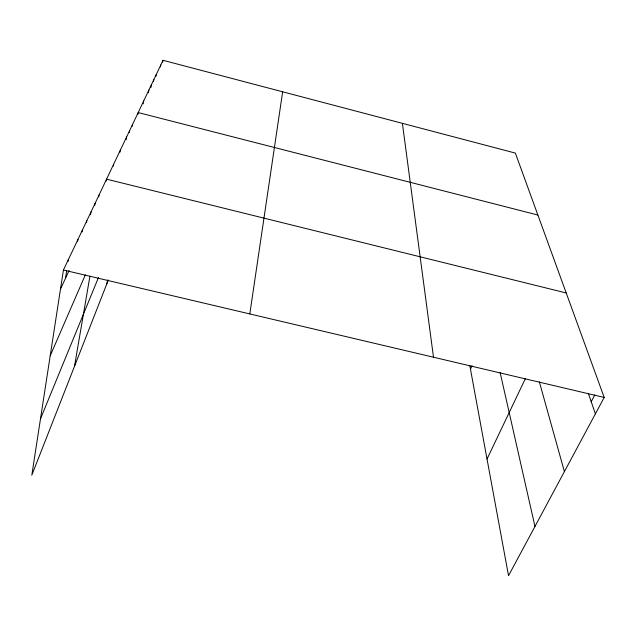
<?xml version="1.0" encoding="UTF-8"?>
<svg xmlns="http://www.w3.org/2000/svg" width="636" height="636" viewBox="0 0 636 636"><rect width="100%" height="100%" fill="white"/><g stroke="black" fill="none" stroke-linecap="round" stroke-linejoin="round"><path stroke-width="0.95" d="M249.813 313.938L282.646 91.807M469.821 365.692L508.53 575.707L604.2 397.452L515.367 153.093L163.015 60.293L63.425 270.014L31.8 475.219L108.319 280.055M65.492 278.298L66.669 270.769M68.139 261.348L68.434 259.464M77.624 241.402L77.934 239.462M82.131 231.886L82.442 229.97M86.488 222.695L86.798 220.795M90.543 214.737L91.012 211.923M94.764 205.293L95.09 203.337M98.707 196.953L99.033 195.021M74.476 366.376L89.938 276.175M106.244 181.053L106.57 179.161L566.215 292.965M113.327 166.107L113.653 164.247M119.981 152.123L120.323 150.199M126.111 139.777L126.612 136.947M129.291 132.463L129.633 130.595M132.232 126.27L132.566 124.418M106.872 283.751L107.532 280.126M137.845 114.488L138.195 112.564L537.889 215.048M143.172 103.819L143.688 100.989M148.379 92.792L148.904 90.018M150.851 87.673L151.408 84.747M153.483 81.543L153.84 79.611M155.86 76.511L156.225 74.595M160.447 66.828L160.805 64.944M162.657 62.153L163.015 60.293M40.489 418.854L98.453 277.558M50.204 355.786L85.375 274.784M470.481 369.285L472.031 365.732M60.492 289.062L69.109 270.515M487.025 459.049L525.296 378.778M591.21 401.714L594.835 394.853M63.425 270.014L604.2 397.452M588.411 393.565L595.383 413.877M539.328 381.783L564.402 471.602M500.127 372.521L534.963 526.449M402.397 123.344L433.498 357.225"/></g></svg>
